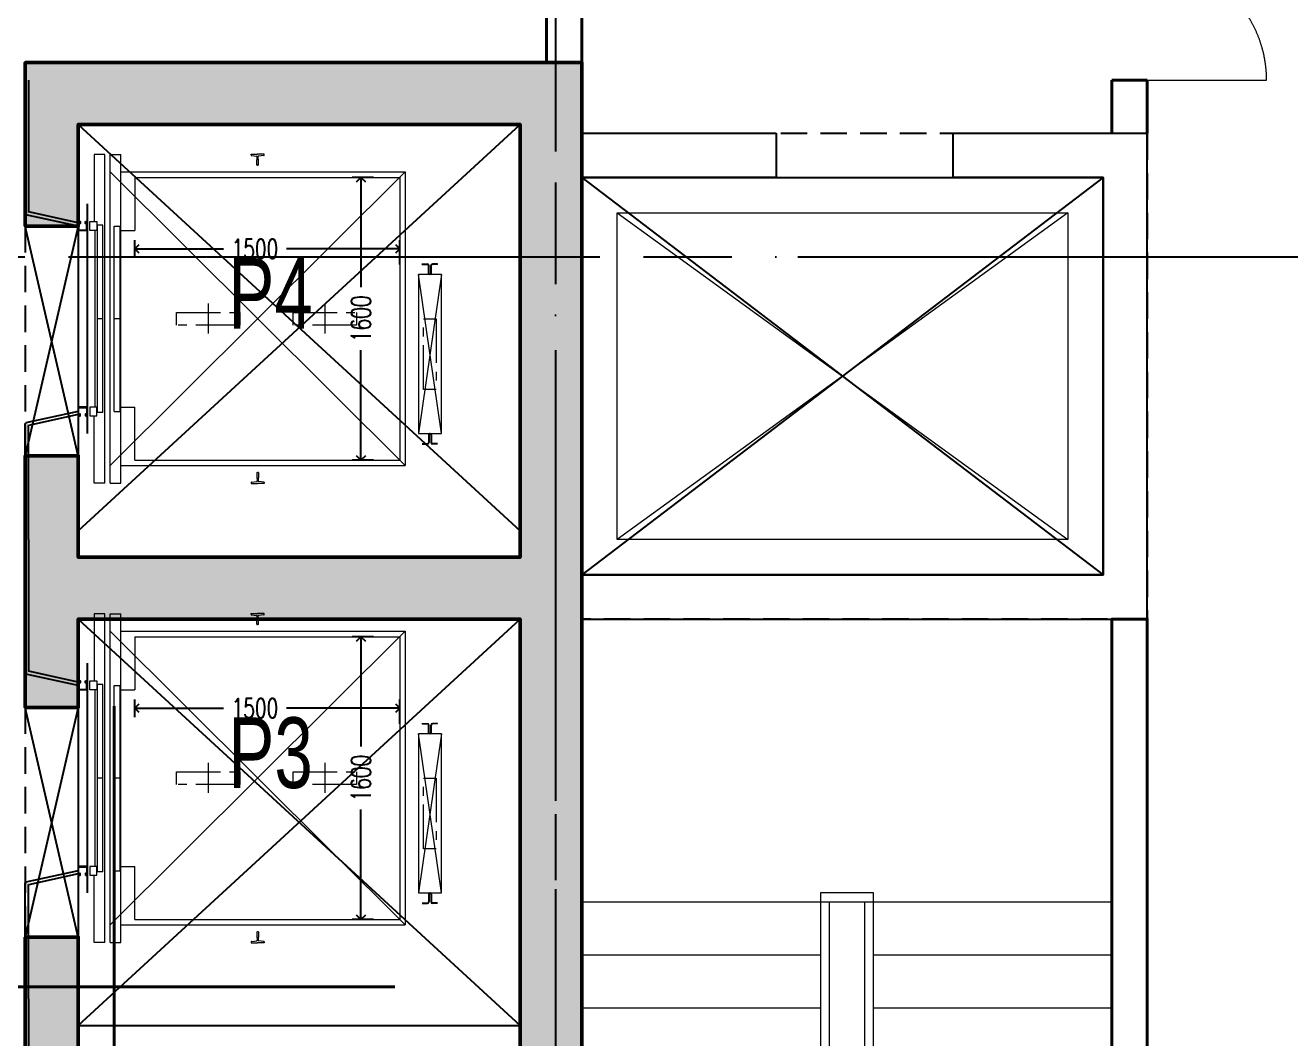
# Model space of a CAD drawing. Header units: millimetres. Extents: x -1534340 to 1713810, y -1348191 to 1114081.
# Drawn here: x 1302238 to 1309399, y -320251 to -314515 of the extents above; entities that cross this region are included whole.
import ezdxf

# ---------------------------------------------------------------- set-up
doc = ezdxf.new("R2010")
doc.units = ezdxf.units.MM
doc.header["$LTSCALE"] = 100
doc.header["$PDMODE"] = 32
doc.header["$PDSIZE"] = 2.5
for name, pattern in [('CENTER2', [1.125, 0.75, -0.125, 0.125, -0.125]), ('DASHED', [4.5, 3, -1.5]), ('DASHED2', [0.375, 0.25, -0.125]), ('xref.asix of  podium$0$xref.asix of  podium$0$DASHDOT', [1, 0.5, -0.25, 0, -0.25]), ('xref.asix of  podium$0$xref.asix of  podium$0$Xref_ST_MBDV Cot vach 30.7.2022$0$CENTERX2', [4, 2.5, -0.5, 0.5, -0.5]), ('xref.asix of  podium$0$xref.asix of  podium$0$Xref_ST_MBDV Cot vach 30.7.2022$0$HIDDEN', [0.375, 0.25, -0.125]), ('xref.asix of  podium$0$xref.asix of  podium$0$Xref_ST_MBDV Cot vach 30.7.2022$0$PHANTOMX2', [5, 2.5, -0.5, 0.5, -0.5, 0.5, -0.5]), ('Xref_ST_MBDV Cot vach 30.7.2022$0$CENTERX2', [4, 2.5, -0.5, 0.5, -0.5]), ('Xref_ST_MBDV Cot vach 30.7.2022$0$HIDDEN', [0.375, 0.25, -0.125]), ('Xref_ST_MBDV Cot vach 30.7.2022$0$PHANTOMX2', [5, 2.5, -0.5, 0.5, -0.5, 0.5, -0.5])]:
    doc.linetypes.add(name, pattern=pattern)
for name, color, linetype, lineweight in [('0-Hatch', 250, 'Continuous', 40), ('D-building block', 8, 'Continuous', 13), ('KT-Net cat', 1, 'Continuous', 40), ('KT-Net thay', 7, 'Continuous', 15), ('ST_MBDV Cot vach 220805$0$Xref_ST_MBDV Cot vach 30.7.2022$0$KT-Net cot vach', 6, 'Continuous', 50), ('xref.asix of  podium$0$xref.asix of  podium$0$ST_MBDV Cot vach 220805$0$Xref_ST_MBDV Cot vach 30.7.2022$0$KT-Net cot vach', 6, 'Continuous', 50), ('xref.asix of  podium$0$xref.asix of  podium$0$Xref_ST_MBDV Cot vach 30.7.2022$0$KT-Noi that', 36, 'Continuous', 9), ('Xref_ST_MBDV Cot vach 30.7.2022$0$KT-Noi that', 36, 'Continuous', 9)]:
    doc.layers.add(name, color=color, linetype=linetype, lineweight=lineweight)
for name, color, linetype in [('A-CORE-OTLN', 2, 'Continuous'), ('ccu11-Khuat', 9, 'DASHED'), ('ccu11-Thay', 7, 'Continuous'), ('ccu12-Manh', 8, 'Continuous'), ('ccu12-Truc', 13, 'CENTER2'), ('KC2-DIM', 251, 'Continuous'), ('KT-Hatch', 251, 'Continuous'), ('KT-Text', 7, 'Continuous'), ('xref.asix of  podium$0$xref.asix of  podium$0$KT-Hatch', 251, 'Continuous'), ('xref.asix of  podium$0$xref.asix of  podium$0$KT-Kich thuoc', 9, 'Continuous'), ('xref.asix of  podium$0$xref.asix of  podium$0$KT-Luoi truc South Tower', 8, 'xref.asix of  podium$0$xref.asix of  podium$0$DASHDOT'), ('xref.asix of  podium$0$xref.asix of  podium$0$KT-Thay', 7, 'Continuous'), ('xref.asix of  podium$0$xref.asix of  podium$0$Xref_ST_MBDV Cot vach 30.7.2022$0$KT-Dim', 8, 'Continuous'), ('xref.asix of  podium$0$xref.asix of  podium$0$Xref_ST_MBDV Cot vach 30.7.2022$0$KT-Net manh', 139, 'Continuous'), ('Xref_ST_MBDV Cot vach 30.7.2022$0$KT-Dim', 8, 'Continuous'), ('Xref_ST_MBDV Cot vach 30.7.2022$0$KT-Net manh', 139, 'Continuous')]:
    doc.layers.add(name, color=color, linetype=linetype)
doc.styles.add('xref.asix of  podium$0$xref.asix of  podium$0$Xref_ST_MBDV Cot vach 30.7.2022$0$DIM', font='vnsimli.shx', dxfattribs={"width": 0.7})
doc.styles.add('Xref_ST_MBDV Cot vach 30.7.2022$0$Arial', font='arial.ttf', dxfattribs={"width": 0.7})
doc.styles.add('Xref_ST_MBDV Cot vach 30.7.2022$0$DIM', font='vnsimli.shx', dxfattribs={"width": 0.7})
doc.dimstyles.new('xref.asix of  podium$0$xref.asix of  podium$0$Xref_ST_MBDV Cot vach 30.7.2022$0$CCU 1-100 A1', dxfattribs={"dimscale": 100, "dimtxt": 2.2, "dimasz": 1, "dimexe": 1, "dimexo": 0, "dimgap": 1, "dimtad": 1, "dimdec": 0, "dimdsep": 46, "dimtxsty": 'xref.asix of  podium$0$xref.asix of  podium$0$Xref_ST_MBDV Cot vach 30.7.2022$0$DIM', "dimblk1": 'xref.asix of  podium$0$xref.asix of  podium$0$Xref_ST_MBDV Cot vach 30.7.2022$0$_ARCHTICK', "dimblk2": 'xref.asix of  podium$0$xref.asix of  podium$0$Xref_ST_MBDV Cot vach 30.7.2022$0$_ARCHTICK', "dimsah": 1, "dimcen": 0, "dimdle": 1, "dimclrd": 256, "dimclre": 256, "dimclrt": 31, "dimadec": 0, "dimazin": 0, "dimtfac": 1, "dimtdec": 0, "dimtix": 1, "dimtmove": 2, "dimatfit": 3, "dimldrblk": 'xref.asix of  podium$0$xref.asix of  podium$0$Xref_ST_MBDV Cot vach 30.7.2022$0$_ARCHTICK', "dimfxl": 8, "dimtolj": 1, "dimarcsym": 0})
doc.dimstyles.new('Xref_ST_MBDV Cot vach 30.7.2022$0$CCU 1-100 A1', dxfattribs={"dimscale": 100, "dimtxt": 2.2, "dimasz": 1, "dimexe": 1, "dimexo": 0, "dimgap": 1, "dimtad": 1, "dimdec": 0, "dimdsep": 46, "dimtxsty": 'Xref_ST_MBDV Cot vach 30.7.2022$0$DIM', "dimblk1": 'Xref_ST_MBDV Cot vach 30.7.2022$0$_ARCHTICK', "dimblk2": 'Xref_ST_MBDV Cot vach 30.7.2022$0$_ARCHTICK', "dimsah": 1, "dimcen": 0, "dimdle": 1, "dimclrd": 256, "dimclre": 256, "dimclrt": 31, "dimadec": 0, "dimazin": 0, "dimtfac": 1, "dimtdec": 0, "dimtix": 1, "dimtmove": 2, "dimatfit": 3, "dimldrblk": 'Xref_ST_MBDV Cot vach 30.7.2022$0$_ARCHTICK', "dimfxl": 8, "dimtolj": 1, "dimarcsym": 0})

# ---------------------------------------------------------------- blocks, each defined once
blk = doc.blocks.new('MBKC-T1-PN')
at = {"layer": '0-Hatch', "ltscale": 2}
h = blk.add_hatch(dxfattribs=at)
h.set_pattern_fill('CROSS', color=256, scale=1000, angle=90, style=0)
h.set_pattern_definition([(90, (-894365, 300749.5), (-6350, 6350), [3175, -9525]), (180, (-892777, 302337), (-6350, -6350), [3175, -9525])])
h.paths.add_polyline_path([(44970.6, -15576.9), (64016.3, -9001.3), (65302.5, -12726.6), (73786.8, -12726.6), (73786.8, -25676.6), (62786.8, -25676.6), (62786.8, -28976.6), (49596.8, -28976.6)])
at = {"elevation": 0}
blk.add_lwpolyline([(72786.8, -14626.6), (75736.8, -14626.6), (75736.8, -16876.6), (72786.8, -16876.6)], close=True, dxfattribs=at)
at = {"layer": 'ccu11-Khuat', "ltscale": 0.5, "elevation": 0}
blk.add_lwpolyline([(72786.8, -14376.6), (75986.8, -14376.6), (75986.8, -17126.6), (72786.8, -17126.6)], dxfattribs=at)
at = {"layer": 'KC2-DIM', "ltscale": 0.5, "elevation": 0}
for points in [[(72786.8, -14626.6), (75736.8, -16876.6)], [(75736.8, -14626.6), (72786.8, -16876.6)]]:
    blk.add_lwpolyline(points, dxfattribs=at)
blk = doc.blocks.new('Grid-ST-flat-3')
at = {"layer": 'ccu12-Truc', "ltscale": 30}
for p, q in [((381599.4, -66474.8), (381599.4, -104409.6)), ((366096.2, -72696.3), (425824, -72696.3))]:
    blk.add_line(p, q, dxfattribs=at)
blk = doc.blocks.new('LOI-B2-T1-PN')
at = {"layer": 'KT-Hatch'}
h = blk.add_hatch(dxfattribs=at)
h.set_pattern_fill('BTCT', color=256, scale=30)
h.set_pattern_definition([(50, (106559.85, -42147.03), (215.17805, -18.82564), [22.5, -247.5]), (355, (106559.85, -42147.03), (-41.6254, 225.6576), [18, -198]), (100.4514, (106577.79, -42148.6), (173.5528, 206.8319), [19.1221, -210.3426]), (46.1842, (106559.85, -42087.03), (320.1723, -49.6557), [33.75, -371.25]), (96.6356, (106586.54, -42091.17), (280.3988, 292.2354), [28.683, -315.514]), (351.1842, (106559.85, -42087.03), (280.3986, 292.2356), [27, -297]), (21, (106589.85, -42102.03), (179.0721, -120.78567), [22.5, -247.5]), (326, (106589.85, -42102.03), (72.9946, 217.545), [18, -198]), (71.4514, (106604.78, -42112.1), (252.0668, 96.75915), [19.1221, -210.3426]), (37.5, (106559.854, -42147.03), (3.64796, 99.86816), [0, -195.6, 0, -201, 0, -198.75]), (7.5, (106559.85, -42147.03), (78.92086, 118.32351), [0, -114.6, 0, -191.1, 0, -75.75]), (327.5, (106492.954, -42147.03), (160.14673, -6.76646), [0, -75, 0, -234, 0, -310.5]), (317.5, (106462.95, -42147.03), (174.95585, 30.0315), [0, -97.5, 0, -155.4, 0, -220.5]), (45, (106559.85, -42147.03), (-79.54951, 79.54951), []), (45, (106612.89, -42147.03), (-79.54951, 79.54951), [])])
h.paths.add_polyline_path([(69636.8, -22526.6), (69936.8, -22526.6), (69936.8, -21376.6), (69636.8, -21376.6)], flags=17)
h.paths.add_polyline_path([(69936.8, -18926.6), (69636.8, -18926.6), (69636.8, -20076.6), (69936.8, -20076.6)], flags=17)
h.paths.add_polyline_path([(69636.8, -17626.6), (69936.8, -17626.6), (69936.8, -17126.6), (72436.8, -17126.6), (72436.8, -24326.6), (69936.8, -24326.6), (69936.8, -23826.6), (69636.8, -23826.6), (69636.8, -24676.6), (72786.8, -24676.6), (72786.8, -13976.6), (69636.8, -13976.6), (69636.8, -14901.6), (69936.8, -14901.6), (69936.8, -14326.6), (72436.8, -14326.6), (72436.8, -16776.6), (69936.8, -16776.6), (69936.8, -16201.6), (69636.8, -16201.6)])
h.paths.add_polyline_path([(66336.8, -24326.6), (63836.8, -24326.6), (63836.8, -17126.6), (66336.8, -17126.6), (66336.8, -17626.6), (66636.8, -17626.6), (66636.8, -16776.6), (63486.8, -16776.6), (63486.8, -24676.6), (66636.8, -24676.6), (66636.8, -23826.6), (66336.8, -23826.6)])
h.paths.add_polyline_path([(66336.8, -22526.6), (66636.8, -22526.6), (66636.8, -21376.6), (66336.8, -21376.6)], flags=17)
h.paths.add_polyline_path([(66336.8, -20076.6), (66636.8, -20076.6), (66636.8, -18926.6), (66336.8, -18926.6)], flags=17)
at = {"ltscale": 0.5}
blk.add_lwpolyline([(69936.8, -19426.6), (72436.8, -19426.6)], dxfattribs=at)
at = {"layer": 'ccu11-Khuat', "color": 6, "ltscale": 0.5}
for points in [[(69636.8, -14901.6), (69636.8, -16201.6)], [(69636.8, -17626.6), (69636.8, -18926.6)]]:
    blk.add_lwpolyline(points, dxfattribs=at)
at = {"layer": 'ccu11-Thay', "color": 6, "ltscale": 0.5}
for points in [[(69936.8, -14901.6), (69936.8, -16201.6)], [(69936.8, -17626.6), (69936.8, -18926.6)]]:
    blk.add_lwpolyline(points, dxfattribs=at)
at = {"layer": 'ccu12-Manh', "ltscale": 0.5}
for points in [[(69936.8, -14326.6), (72436.8, -16626.6)], [(69936.8, -16626.6), (72436.8, -14326.6)], [(69936.8, -17126.6), (72436.8, -19426.6)], [(69936.8, -19426.6), (72436.8, -17126.6)]]:
    blk.add_lwpolyline(points, dxfattribs=at)
at = {"layer": 'KC2-DIM', "ltscale": 0.5}
for points in [[(69936.8, -14901.6), (69636.8, -16201.6)], [(69936.8, -16201.6), (69636.8, -14901.6)], [(69936.8, -17626.6), (69636.8, -18926.6)], [(69936.8, -18926.6), (69636.8, -17626.6)]]:
    blk.add_lwpolyline(points, dxfattribs=at)
at = {"layer": 'ST_MBDV Cot vach 220805$0$Xref_ST_MBDV Cot vach 30.7.2022$0$KT-Net cot vach'}
for points in [[(69636.8, -14901.6), (69636.8, -13976.6), (72786.8, -13976.6), (72786.8, -24676.6), (69636.8, -24676.6), (69636.8, -23826.6), (69936.8, -23826.6), (69936.8, -24326.6), (72436.8, -24326.6), (72436.8, -17126.6), (69936.8, -17126.6), (69936.8, -17626.6), (69636.8, -17626.6), (69636.8, -16201.6), (69936.8, -16201.6), (69936.8, -16776.6), (72436.8, -16776.6), (72436.8, -14326.6), (69936.8, -14326.6), (69936.8, -14901.6)], [(69636.8, -18926.6), (69936.8, -18926.6), (69936.8, -20076.6), (69636.8, -20076.6)]]:
    blk.add_lwpolyline(points, close=True, dxfattribs=at)
blk = doc.blocks.new('xref.asix of  podium$0$xref.asix of  podium$0$Asix South Tower')
at = {"layer": 'xref.asix of  podium$0$xref.asix of  podium$0$KT-Luoi truc South Tower', "ltscale": 10}
for p, q in [((-33923, 33491.9), (-33923, -4459.1)), ((-49426.2, 27070.4), (10118.8, 27070.4))]:
    blk.add_line(p, q, dxfattribs=at)
blk = doc.blocks.new('xref.asix of  podium$0$xref.asix of  podium$0$Xref_ST_MBDV Cot vach 30.7.2022$0$_Open90')
at = {"color": 0, "linetype": 'ByBlock', "lineweight": -2}
for p, q in [((0, 0), (-1, 0)), ((-0.5, 0.5), (0, 0)), ((0, 0), (-0.5, -0.5))]:
    blk.add_line(p, q, dxfattribs=at)
blk = doc.blocks.new('*D2766')
at = {"layer": 'Defpoints', "color": 5, "transparency": 16777216}
for p, q in [((-2230, 1494.3), (-2230, 1595.8)), ((-730, 1457.2), (-730, 1595.8)), ((-2180, 1545.8), (-1728.4, 1545.8)), ((-780, 1545.8), (-1371.8, 1545.8))]:
    blk.add_line(p, q, dxfattribs=at)
at = {"layer": 'Defpoints', "color": 0, "transparency": 16777216}
for p in [(-2230, 1545.8), (-2230, 1494.3, 0), (-730, 1457.2, 0)]:
    blk.add_point(p, dxfattribs=at)
at = {"layer": 'Defpoints', "color": 5, "transparency": 16777216, "xscale": 50, "yscale": 50, "zscale": 50, "rotation": 180}
blk.add_blockref('xref.asix of  podium$0$xref.asix of  podium$0$Xref_ST_MBDV Cot vach 30.7.2022$0$_Open90', (-2230, 1545.8), dxfattribs=at)
at = {"layer": 'Defpoints', "color": 5, "transparency": 16777216, "xscale": 50, "yscale": 50, "zscale": 50}
blk.add_blockref('xref.asix of  podium$0$xref.asix of  podium$0$Xref_ST_MBDV Cot vach 30.7.2022$0$_Open90', (-730, 1545.8), dxfattribs=at)
at = {"layer": 'Defpoints', "color": 5, "transparency": 16777216, "insert": (-1550.1, 1545.8), "char_height": 110, "attachment_point": 5, "style": 'xref.asix of  podium$0$xref.asix of  podium$0$Xref_ST_MBDV Cot vach 30.7.2022$0$DIM'}
blk.add_mtext('\\A1;1500', dxfattribs=at)
blk = doc.blocks.new('xref.asix of  podium$0$xref.asix of  podium$0$Xref_ST_MBDV Cot vach 30.7.2022$0$_ARCHTICK')
at = {"color": 0, "linetype": 'ByBlock', "const_width": 0.15}
blk.add_lwpolyline([(-0.5, -0.5), (0.5, 0.5)], dxfattribs=at)
blk = doc.blocks.new('*D2767')
at = {"layer": 'Defpoints', "color": 5, "transparency": 16777216}
for p, q in [((-879.1, 1950), (-1000.2, 1950)), ((-950.2, 1900), (-950.2, 1328.3)), ((-950.2, 400), (-950.2, 971.7)), ((-879.1, 350), (-1000.2, 350))]:
    blk.add_line(p, q, dxfattribs=at)
at = {"layer": 'Defpoints', "color": 0, "transparency": 16777216}
for p in [(-879.1, 1950, 0), (-950.2, 350), (-879.1, 350, 0)]:
    blk.add_point(p, dxfattribs=at)
at = {"layer": 'Defpoints', "color": 5, "transparency": 16777216, "xscale": 50, "yscale": 50, "zscale": 50}
for p, rotation in [((-950.2, 1950), 90), ((-950.2, 350), 270)]:
    blk.add_blockref('xref.asix of  podium$0$xref.asix of  podium$0$Xref_ST_MBDV Cot vach 30.7.2022$0$_Open90', p, dxfattribs=dict(at, rotation=rotation))
at = {"layer": 'Defpoints', "color": 5, "transparency": 16777216, "insert": (-950.2, 1150), "char_height": 110, "attachment_point": 5, "rotation": 90, "style": 'xref.asix of  podium$0$xref.asix of  podium$0$Xref_ST_MBDV Cot vach 30.7.2022$0$DIM'}
blk.add_mtext('\\A1;1600', dxfattribs=at)
blk = doc.blocks.new('Xref_ST_MBDV Cot vach 30.7.2022$0$_Open90')
at = {"color": 0, "linetype": 'ByBlock', "lineweight": -2}
for p, q in [((0, 0), (-1, 0)), ((-0.5, 0.5), (0, 0)), ((0, 0), (-0.5, -0.5))]:
    blk.add_line(p, q, dxfattribs=at)
blk = doc.blocks.new('*D185')
at = {"layer": 'Defpoints', "color": 5, "transparency": 16777216}
for p, q in [((-2230, 1494.3), (-2230, 1595.8)), ((-730, 1457.2), (-730, 1595.8)), ((-2180, 1545.8), (-1728.4, 1545.8)), ((-780, 1545.8), (-1371.8, 1545.8))]:
    blk.add_line(p, q, dxfattribs=at)
at = {"layer": 'Defpoints', "color": 0, "transparency": 16777216}
for p in [(-2230, 1545.8), (-2230, 1494.3), (-730, 1457.2)]:
    blk.add_point(p, dxfattribs=at)
at = {"layer": 'Defpoints', "color": 5, "transparency": 16777216, "xscale": 50, "yscale": 50, "zscale": 50, "rotation": 180}
blk.add_blockref('Xref_ST_MBDV Cot vach 30.7.2022$0$_Open90', (-2230, 1545.8), dxfattribs=at)
at = {"layer": 'Defpoints', "color": 5, "transparency": 16777216, "xscale": 50, "yscale": 50, "zscale": 50}
blk.add_blockref('Xref_ST_MBDV Cot vach 30.7.2022$0$_Open90', (-730, 1545.8), dxfattribs=at)
at = {"layer": 'Defpoints', "color": 5, "transparency": 16777216, "insert": (-1550.1, 1545.8), "char_height": 110, "attachment_point": 5, "style": 'Xref_ST_MBDV Cot vach 30.7.2022$0$DIM'}
blk.add_mtext('\\A1;1500', dxfattribs=at)
blk = doc.blocks.new('Xref_ST_MBDV Cot vach 30.7.2022$0$_ARCHTICK')
at = {"color": 0, "linetype": 'ByBlock', "const_width": 0.15}
blk.add_lwpolyline([(-0.5, -0.5), (0.5, 0.5)], dxfattribs=at)
blk = doc.blocks.new('*D186')
at = {"layer": 'Defpoints', "color": 5, "transparency": 16777216}
for p, q in [((-879.1, 1950), (-1000.2, 1950)), ((-950.2, 1900), (-950.2, 1328.3)), ((-950.2, 400), (-950.2, 971.7)), ((-879.1, 350), (-1000.2, 350))]:
    blk.add_line(p, q, dxfattribs=at)
at = {"layer": 'Defpoints', "color": 0, "transparency": 16777216}
for p in [(-879.1, 1950), (-950.2, 350), (-879.1, 350)]:
    blk.add_point(p, dxfattribs=at)
at = {"layer": 'Defpoints', "color": 5, "transparency": 16777216, "xscale": 50, "yscale": 50, "zscale": 50}
for p, rotation in [((-950.2, 1950), 90), ((-950.2, 350), 270)]:
    blk.add_blockref('Xref_ST_MBDV Cot vach 30.7.2022$0$_Open90', p, dxfattribs=dict(at, rotation=rotation))
at = {"layer": 'Defpoints', "color": 5, "transparency": 16777216, "insert": (-950.2, 1150), "char_height": 110, "attachment_point": 5, "rotation": 90, "style": 'Xref_ST_MBDV Cot vach 30.7.2022$0$DIM'}
blk.add_mtext('\\A1;1600', dxfattribs=at)
blk = doc.blocks.new('NHÀ TRE T1')
at = {"layer": 'A-CORE-OTLN'}
for p, q in [((0, 10300), (1100, 10300)), ((1100, 10300), (1100, 10050)), ((2100, 10300), (3200, 10300)), ((2100, 10300), (2100, 10050))]:
    blk.add_line(p, q, dxfattribs=at)
for points in [[(0, 7550), (3200, 7550), (3200, 10300)], [(0, 7800), (2950, 7800), (2950, 10050), (2100, 10050)], [(1100, 10050), (0, 10050)]]:
    blk.add_lwpolyline(points, dxfattribs=at)
at = {"layer": 'D-building block', "linetype": 'DASHED2', "ltscale": 1000}
for p, q in [((2750, 9850), (200, 8000)), ((200, 9850), (2750, 8000))]:
    blk.add_line(p, q, dxfattribs=at)
blk.add_lwpolyline([(3200, 10600), (3875, 10600)], dxfattribs=at)
blk.add_lwpolyline([(200, 9850), (2750, 9850), (2750, 8000), (200, 8000)], close=True, dxfattribs=at)
blk.add_arc((3200, 10600), 675, 0, 90, dxfattribs=at)
at = {"layer": 'KT-Net cat'}
for p, q in [((-200, 10700), (-200, 12400)), ((0, 10700), (0, 12400)), ((3000, 10300), (3000, 10600)), ((3000, 10600), (3200, 10600)), ((3200, 10300), (3200, 10600))]:
    blk.add_line(p, q, dxfattribs=at)
blk.add_lwpolyline([(3000, 1875), (3000, 7550), (3200, 7550), (3200, 1875)], dxfattribs=at)
at = {"layer": 'KT-Net thay'}
for points in [[(0, 5950), (3000, 5950)], [(1400, 5950), (1400, 2350)], [(1600, 5950), (1600, 2350)], [(0, 5650), (1350, 5650)], [(1650, 5650), (3000, 5650)], [(0, 5350), (1350, 5350)], [(1650, 5350), (3000, 5350)]]:
    blk.add_lwpolyline(points, dxfattribs=at)
blk.add_lwpolyline([(1650, 2300), (1650, 6000), (1350, 6000), (1350, 2300)], close=True, dxfattribs=at)
blk = doc.blocks.new('xref.asix of  podium$0$xref.asix of  podium$0$Xref_ST_MBDV Cot vach 30.7.2022$0$TM 1000kg')
at = {"layer": 'xref.asix of  podium$0$xref.asix of  podium$0$Xref_ST_MBDV Cot vach 30.7.2022$0$KT-Net manh'}
for p, q in [((-2850, 2500), (-2850, 1742.2)), ((-2832, 2500), (-2832, 1754.4)), ((-2500, 1800), (-2500, 500)), ((-2850, 1742.2), (-2847, 1742.2)), ((-2847, 1742.2), (-2847, 1739.2)), ((-2550, 1674.2), (-2847, 1739.2)), ((-2550, 1692.7), (-2832, 1754.4)), ((-2550, 625.8), (-2847, 560.8)), ((-2550, 607.3), (-2832, 545.6)), ((-2850, 557.8), (-2847, 557.8)), ((-2850, -100), (-2850, 557.8)), ((-2847, 557.8), (-2847, 560.8)), ((-2832, -100), (-2832, 545.6))]:
    blk.add_line(p, q, dxfattribs=at)
at = {"layer": 'xref.asix of  podium$0$xref.asix of  podium$0$Xref_ST_MBDV Cot vach 30.7.2022$0$KT-Net manh', "const_width": 2}
for points in [[(-2847, 1742.2), (-2832, 1754.4)], [(-2847, 557.8), (-2832, 545.6)]]:
    blk.add_lwpolyline(points, dxfattribs=at)
at = {"layer": 'xref.asix of  podium$0$xref.asix of  podium$0$Xref_ST_MBDV Cot vach 30.7.2022$0$KT-Net manh', "ltscale": 2}
for points in [[(-2510, 1700), (-2500, 1700), (-2500, 1650), (-2550, 1650), (-2550, 1700), (-2540, 1700), (-2540, 1690), (-2541.6, 1690), (-2541.6, 1698.4), (-2548.4, 1698.4), (-2548.4, 1651.6), (-2501.6, 1651.6), (-2501.6, 1698.4), (-2508.4, 1698.4), (-2508.4, 1690), (-2510, 1690)], [(-2510, 600), (-2500, 600), (-2500, 650), (-2550, 650), (-2550, 600), (-2540, 600), (-2540, 610), (-2541.6, 610), (-2541.6, 601.6), (-2548.4, 601.6), (-2548.4, 648.4), (-2501.6, 648.4), (-2501.6, 601.6), (-2508.4, 601.6), (-2508.4, 610), (-2510, 610)]]:
    blk.add_lwpolyline(points, close=True, dxfattribs=at)
at = {"layer": 'xref.asix of  podium$0$xref.asix of  podium$0$Xref_ST_MBDV Cot vach 30.7.2022$0$KT-Noi that', "linetype": 'Continuous', "ltscale": 2}
for p, q in [((-2460, 2080, 0), (-2460, 1700, 0)), ((-2400, 2080, 0), (-2460, 2080, 0)), ((-2400, 220, 0), (-2400, 2080, 0)), ((-2370, 220, 0), (-2370, 2080, 0)), ((-2370, 2080, 0), (-2310, 2080, 0)), ((-2310, 220, 0), (-2310, 2080, 0)), ((-2310, 1981, 0), (-700, 1981, 0)), ((-2230, 1950, 0), (-730, 1950, 0)), ((-2230, 1950, 0), (-2230, 1650, 0)), ((-730, 1950, 0), (-730, 350, 0)), ((-700, 1981, 0), (-700, 319, 0)), ((-2455, 650, 0), (-2455, 1650, 0)), ((-2441.3, 620, 0), (-2441.3, 1680, 0)), ((-2411, 1680, 0), (-2441.3, 1680, 0)), ((-2411, 620, 0), (-2411, 1680, 0)), ((-2348, 625, 0), (-2348, 1675, 0)), ((-2348, 1675, 0), (-2314, 1675, 0)), ((-2314, 625, 0), (-2314, 1675, 0)), ((-2310, 1650, 0), (-2230, 1650, 0)), ((-2411, 1150, 0), (-2441.3, 1150, 0)), ((-2314, 1150, 0), (-2348, 1150, 0)), ((-2310, 650, 0), (-2230, 650, 0)), ((-2230, 350, 0), (-2230, 650, 0)), ((-2460, 220, 0), (-2460, 600, 0)), ((-2411, 620, 0), (-2441.3, 620, 0)), ((-2348, 625, 0), (-2314, 625, 0)), ((-2310, 319, 0), (-700, 319, 0)), ((-2230, 350, 0), (-730, 350, 0)), ((-2400, 220, 0), (-2460, 220, 0)), ((-2370, 220, 0), (-2310, 220, 0))]:
    blk.add_line(p, q, dxfattribs=at)
at = {"layer": 'xref.asix of  podium$0$xref.asix of  podium$0$Xref_ST_MBDV Cot vach 30.7.2022$0$KT-Noi that', "linetype": 'Continuous'}
for p, q in [((-1572.5, 2077, 0), (-1572.5, 2082, 0)), ((-1572.5, 2082, 0), (-1535, 2082, 0)), ((-1497.5, 2082, 0), (-1535, 2082, 0)), ((-1497.5, 2077, 0), (-1497.5, 2082, 0)), ((-1569.5, 2074, 0), (-1540.1, 2070.9, 0)), ((-1540, 2021, 0), (-1540, 2050, 0)), ((-1539, 2020, 0), (-1535, 2020, 0)), ((-1537.1, 2054.1, 0), (-1537.1, 2067.9, 0)), ((-1531, 2020, 0), (-1535, 2020, 0)), ((-1532.9, 2054.1, 0), (-1532.9, 2067.9, 0)), ((-1530, 2021, 0), (-1530, 2050, 0)), ((-1500.5, 2074, 0), (-1529.9, 2070.9, 0)), ((-603.5, 1460, 0), (-574.4, 1460, 0)), ((-603.5, 1456.8, 0), (-603.5, 1460, 0)), ((-603.5, 1456.8, 0), (-574.4, 1456.8, 0)), ((-568.2, 1406.2, 0), (-568.2, 1450.6, 0)), ((-565, 1406.2, 0), (-565, 1450.6, 0)), ((-555, 1406.2, 0), (-555, 1450.6, 0)), ((-551.8, 1406.2, 0), (-551.8, 1450.6, 0)), ((-516.5, 1460, 0), (-545.6, 1460, 0)), ((-516.5, 1456.8, 0), (-545.6, 1456.8, 0)), ((-516.5, 1456.8, 0), (-516.5, 1460, 0)), ((-558, 1403.2, 0), (-562, 1403.2, 0)), ((-558, 1400, 0), (-562, 1400, 0)), ((-603.5, 443.2, 0), (-574.4, 443.2, 0)), ((-603.5, 440, 0), (-574.4, 440, 0)), ((-568.2, 493.8, 0), (-568.2, 449.4, 0)), ((-565, 493.8, 0), (-565, 449.4, 0)), ((-558, 500, 0), (-562, 500, 0)), ((-558, 496.8, 0), (-562, 496.8, 0)), ((-555, 493.8, 0), (-555, 449.4, 0)), ((-551.8, 493.8, 0), (-551.8, 449.4, 0)), ((-516.5, 443.2, 0), (-545.6, 443.2, 0)), ((-516.5, 440, 0), (-545.6, 440, 0)), ((-1572.5, 223, 0), (-1572.5, 218, 0)), ((-1572.5, 218, 0), (-1535, 218, 0)), ((-1569.5, 226, 0), (-1540.1, 229.1, 0)), ((-1540, 279, 0), (-1540, 250, 0)), ((-1539, 280, 0), (-1535, 280, 0)), ((-1537.1, 245.9, 0), (-1537.1, 232.1, 0)), ((-1531, 280, 0), (-1535, 280, 0)), ((-1497.5, 218, 0), (-1535, 218, 0)), ((-1532.9, 245.9, 0), (-1532.9, 232.1, 0)), ((-1530, 279, 0), (-1530, 250, 0)), ((-1500.5, 226, 0), (-1529.9, 229.1, 0)), ((-1497.5, 223, 0), (-1497.5, 218, 0))]:
    blk.add_line(p, q, dxfattribs=at)
at = {"layer": 'xref.asix of  podium$0$xref.asix of  podium$0$Xref_ST_MBDV Cot vach 30.7.2022$0$KT-Noi that', "linetype": 'xref.asix of  podium$0$xref.asix of  podium$0$Xref_ST_MBDV Cot vach 30.7.2022$0$HIDDEN', "ltscale": 500}
for p, q in [((-2370, 1981, 0), (-700, 319, 0)), ((-2370, 319, 0), (-700, 1981, 0)), ((-495, 1400, 0), (-625, 500, 0)), ((-495, 500, 0), (-625, 1400, 0))]:
    blk.add_line(p, q, dxfattribs=at)
at = {"layer": 'xref.asix of  podium$0$xref.asix of  podium$0$Xref_ST_MBDV Cot vach 30.7.2022$0$KT-Noi that', "linetype": 'xref.asix of  podium$0$xref.asix of  podium$0$Xref_ST_MBDV Cot vach 30.7.2022$0$CENTERX2'}
for p, q in [((-1815, 1236, 0), (-1815, 1066.7, 0)), ((-1155, 1236, 0), (-1155, 1066.7, 0))]:
    blk.add_line(p, q, dxfattribs=at)
at = {"layer": 'xref.asix of  podium$0$xref.asix of  podium$0$Xref_ST_MBDV Cot vach 30.7.2022$0$KT-Noi that', "linetype": 'Continuous', "ltscale": 2, "elevation": 0}
for points in [[(-2485, 1700), (-2445, 1700), (-2445, 1650), (-2485, 1650)], [(-495, 1400), (-625, 1400), (-625, 500), (-495, 500)], [(-2485, 600), (-2445, 600), (-2445, 650), (-2485, 650)]]:
    blk.add_lwpolyline(points, close=True, dxfattribs=at)
at = {"layer": 'xref.asix of  podium$0$xref.asix of  podium$0$Xref_ST_MBDV Cot vach 30.7.2022$0$KT-Noi that', "linetype": 'xref.asix of  podium$0$xref.asix of  podium$0$Xref_ST_MBDV Cot vach 30.7.2022$0$PHANTOMX2', "elevation": 0}
for points in [[(-1635, 1186), (-1635, 1114), (-1995, 1114), (-1995, 1186)], [(-975, 1186), (-975, 1114), (-1335, 1114), (-1335, 1186)], [(-524, 1150), (-524, 750), (-596, 750), (-596, 1150)]]:
    blk.add_lwpolyline(points, close=True, dxfattribs=at)
at = {"layer": 'xref.asix of  podium$0$xref.asix of  podium$0$Xref_ST_MBDV Cot vach 30.7.2022$0$KT-Noi that', "linetype": 'Continuous'}
for centre, radius, start, end in [((-1569.5, 2077, 0), 3, 180, 270), ((-1500.5, 2077, 0), 3, 270, 0), ((-1540.1, 2067.9, 0), 3, 0, 90), ((-1542.3, 2054.7, 0), 5.25, 295.66972, 353.31728), ((-1539, 2021, 0), 1, 180, 270), ((-1529.9, 2067.9, 0), 3, 90, 180), ((-1527.7, 2054.7, 0), 5.25, 186.68272, 244.33028), ((-1531, 2021, 0), 1, 270, 0), ((-574.4, 1450.6, 0), 9.4, 0, 90), ((-574.4, 1450.6, 0), 6.2, 0, 90), ((-545.6, 1450.6, 0), 9.4, 90, 180), ((-545.6, 1450.6, 0), 6.2, 90, 180), ((-562, 1406.2, 0), 6.2, 180, 270), ((-562, 1406.2, 0), 3, 180, 270), ((-558, 1406.2, 0), 3, 270, 0), ((-558, 1406.2, 0), 6.2, 270, 0), ((-574.4, 449.4, 0), 6.2, 270, 0), ((-574.4, 449.4, 0), 9.4, 270, 0), ((-562, 493.8, 0), 6.2, 90, 180), ((-562, 493.8, 0), 3, 90, 180), ((-558, 493.8, 0), 6.2, 0, 90), ((-558, 493.8, 0), 3, 0, 90), ((-545.6, 449.4, 0), 9.4, 180, 270), ((-545.6, 449.4, 0), 6.2, 180, 270), ((-1569.5, 223, 0), 3, 90, 180), ((-1540.1, 232.1, 0), 3, 270, 0), ((-1539, 279, 0), 1, 90, 180), ((-1542.3, 245.3, 0), 5.25, 6.68272, 64.33028), ((-1527.7, 245.3, 0), 5.25, 115.66972, 173.31728), ((-1529.9, 232.1, 0), 3, 180, 270), ((-1531, 279, 0), 1, 0, 90), ((-1500.5, 223, 0), 3, 0, 90)]:
    blk.add_arc(centre, radius, start, end, dxfattribs=at)
at = {"layer": 'Defpoints', "color": 5}
for base, p1, p2, angle, picture, middle in [((-950.2, 350), (-879.1, 1950, 0), (-879.1, 350, 0), 90, '*D2767', (-950.2, 1150)), ((-2230, 1545.8), (-730, 1457.2, 0), (-2230, 1494.3, 0), 180, '*D2766', (-1550.1, 1545.8))]:
    dim = blk.add_linear_dim(base=base, p1=p1, p2=p2, angle=angle, dimstyle='xref.asix of  podium$0$xref.asix of  podium$0$Xref_ST_MBDV Cot vach 30.7.2022$0$CCU 1-100 A1', override={"dimscale": 50, "dimblk1": 'xref.asix of  podium$0$xref.asix of  podium$0$Xref_ST_MBDV Cot vach 30.7.2022$0$_Open90', "dimblk2": 'xref.asix of  podium$0$xref.asix of  podium$0$Xref_ST_MBDV Cot vach 30.7.2022$0$_Open90', "dimclrd": 5, "dimclre": 5, "dimclrt": 5, "dimlwd": 65535, "dimlwe": 65535}, dxfattribs=at)
    dim.commit()
    dim.dimension.update_dxf_attribs({"geometry": picture, "text_midpoint": middle, "dimtype": 128})
blk = doc.blocks.new('Xref_ST_MBDV Cot vach 30.7.2022$0$TM 1000kg')
at = {"layer": 'Xref_ST_MBDV Cot vach 30.7.2022$0$KT-Net manh'}
for p, q in [((-2850, 2500), (-2850, 1742.2)), ((-2832, 2500), (-2832, 1754.4)), ((-2500, 1800), (-2500, 500)), ((-2850, 1742.2), (-2847, 1742.2)), ((-2847, 1742.2), (-2847, 1739.2)), ((-2550, 1674.2), (-2847, 1739.2)), ((-2550, 1692.7), (-2832, 1754.4)), ((-2550, 625.8), (-2847, 560.8)), ((-2550, 607.3), (-2832, 545.6)), ((-2850, 557.8), (-2847, 557.8)), ((-2850, -100), (-2850, 557.8)), ((-2847, 557.8), (-2847, 560.8)), ((-2832, -100), (-2832, 545.6))]:
    blk.add_line(p, q, dxfattribs=at)
at = {"layer": 'Xref_ST_MBDV Cot vach 30.7.2022$0$KT-Net manh', "const_width": 2}
for points in [[(-2847, 1742.2), (-2832, 1754.4)], [(-2847, 557.8), (-2832, 545.6)]]:
    blk.add_lwpolyline(points, dxfattribs=at)
at = {"layer": 'Xref_ST_MBDV Cot vach 30.7.2022$0$KT-Net manh', "ltscale": 2}
for points in [[(-2510, 1700), (-2500, 1700), (-2500, 1650), (-2550, 1650), (-2550, 1700), (-2540, 1700), (-2540, 1690), (-2541.6, 1690), (-2541.6, 1698.4), (-2548.4, 1698.4), (-2548.4, 1651.6), (-2501.6, 1651.6), (-2501.6, 1698.4), (-2508.4, 1698.4), (-2508.4, 1690), (-2510, 1690)], [(-2510, 600), (-2500, 600), (-2500, 650), (-2550, 650), (-2550, 600), (-2540, 600), (-2540, 610), (-2541.6, 610), (-2541.6, 601.6), (-2548.4, 601.6), (-2548.4, 648.4), (-2501.6, 648.4), (-2501.6, 601.6), (-2508.4, 601.6), (-2508.4, 610), (-2510, 610)]]:
    blk.add_lwpolyline(points, close=True, dxfattribs=at)
at = {"layer": 'Xref_ST_MBDV Cot vach 30.7.2022$0$KT-Noi that', "linetype": 'Continuous', "ltscale": 2}
for p, q in [((-2460, 2080), (-2460, 1700)), ((-2400, 2080), (-2460, 2080)), ((-2400, 220), (-2400, 2080)), ((-2370, 220), (-2370, 2080)), ((-2370, 2080), (-2310, 2080)), ((-2310, 220), (-2310, 2080)), ((-2310, 1981), (-700, 1981)), ((-2230, 1950), (-730, 1950)), ((-2230, 1950), (-2230, 1650)), ((-730, 1950), (-730, 350)), ((-700, 1981), (-700, 319)), ((-2455, 650), (-2455, 1650)), ((-2441.3, 620), (-2441.3, 1680)), ((-2411, 1680), (-2441.3, 1680)), ((-2411, 620), (-2411, 1680)), ((-2348, 625), (-2348, 1675)), ((-2348, 1675), (-2314, 1675)), ((-2314, 625), (-2314, 1675)), ((-2310, 1650), (-2230, 1650)), ((-2411, 1150), (-2441.3, 1150)), ((-2314, 1150), (-2348, 1150)), ((-2310, 650), (-2230, 650)), ((-2230, 350), (-2230, 650)), ((-2460, 220), (-2460, 600)), ((-2411, 620), (-2441.3, 620)), ((-2348, 625), (-2314, 625)), ((-2310, 319), (-700, 319)), ((-2230, 350), (-730, 350)), ((-2400, 220), (-2460, 220)), ((-2370, 220), (-2310, 220))]:
    blk.add_line(p, q, dxfattribs=at)
at = {"layer": 'Xref_ST_MBDV Cot vach 30.7.2022$0$KT-Noi that', "linetype": 'Continuous'}
for p, q in [((-1572.5, 2077), (-1572.5, 2082)), ((-1572.5, 2082), (-1535, 2082)), ((-1497.5, 2082), (-1535, 2082)), ((-1497.5, 2077), (-1497.5, 2082)), ((-1569.5, 2074), (-1540.1, 2070.9)), ((-1540, 2021), (-1540, 2050)), ((-1539, 2020), (-1535, 2020)), ((-1537.1, 2054.1), (-1537.1, 2067.9)), ((-1531, 2020), (-1535, 2020)), ((-1532.9, 2054.1), (-1532.9, 2067.9)), ((-1530, 2021), (-1530, 2050)), ((-1500.5, 2074), (-1529.9, 2070.9)), ((-603.5, 1460), (-574.4, 1460)), ((-603.5, 1456.8), (-603.5, 1460)), ((-603.5, 1456.8), (-574.4, 1456.8)), ((-568.2, 1406.2), (-568.2, 1450.6)), ((-565, 1406.2), (-565, 1450.6)), ((-555, 1406.2), (-555, 1450.6)), ((-551.8, 1406.2), (-551.8, 1450.6)), ((-516.5, 1460), (-545.6, 1460)), ((-516.5, 1456.8), (-545.6, 1456.8)), ((-516.5, 1456.8), (-516.5, 1460)), ((-558, 1403.2), (-562, 1403.2)), ((-558, 1400), (-562, 1400)), ((-603.5, 443.2), (-574.4, 443.2)), ((-603.5, 440), (-574.4, 440)), ((-568.2, 493.8), (-568.2, 449.4)), ((-565, 493.8), (-565, 449.4)), ((-558, 500), (-562, 500)), ((-558, 496.8), (-562, 496.8)), ((-555, 493.8), (-555, 449.4)), ((-551.8, 493.8), (-551.8, 449.4)), ((-516.5, 443.2), (-545.6, 443.2)), ((-516.5, 440), (-545.6, 440)), ((-1572.5, 223), (-1572.5, 218)), ((-1572.5, 218), (-1535, 218)), ((-1569.5, 226), (-1540.1, 229.1)), ((-1540, 279), (-1540, 250)), ((-1539, 280), (-1535, 280)), ((-1537.1, 245.9), (-1537.1, 232.1)), ((-1531, 280), (-1535, 280)), ((-1497.5, 218), (-1535, 218)), ((-1532.9, 245.9), (-1532.9, 232.1)), ((-1530, 279), (-1530, 250)), ((-1500.5, 226), (-1529.9, 229.1)), ((-1497.5, 223), (-1497.5, 218))]:
    blk.add_line(p, q, dxfattribs=at)
at = {"layer": 'Xref_ST_MBDV Cot vach 30.7.2022$0$KT-Noi that', "linetype": 'Xref_ST_MBDV Cot vach 30.7.2022$0$HIDDEN', "ltscale": 500}
for p, q in [((-2370, 1981), (-700, 319)), ((-2370, 319), (-700, 1981)), ((-495, 1400), (-625, 500)), ((-495, 500), (-625, 1400))]:
    blk.add_line(p, q, dxfattribs=at)
at = {"layer": 'Xref_ST_MBDV Cot vach 30.7.2022$0$KT-Noi that', "linetype": 'Xref_ST_MBDV Cot vach 30.7.2022$0$CENTERX2'}
for p, q in [((-1815, 1236), (-1815, 1066.7)), ((-1155, 1236), (-1155, 1066.7))]:
    blk.add_line(p, q, dxfattribs=at)
at = {"layer": 'Xref_ST_MBDV Cot vach 30.7.2022$0$KT-Noi that', "linetype": 'Continuous', "ltscale": 2}
for points in [[(-2485, 1700), (-2445, 1700), (-2445, 1650), (-2485, 1650)], [(-495, 1400), (-625, 1400), (-625, 500), (-495, 500)], [(-2485, 600), (-2445, 600), (-2445, 650), (-2485, 650)]]:
    blk.add_lwpolyline(points, close=True, dxfattribs=at)
at = {"layer": 'Xref_ST_MBDV Cot vach 30.7.2022$0$KT-Noi that', "linetype": 'Xref_ST_MBDV Cot vach 30.7.2022$0$PHANTOMX2'}
for points in [[(-1635, 1186), (-1635, 1114), (-1995, 1114), (-1995, 1186)], [(-975, 1186), (-975, 1114), (-1335, 1114), (-1335, 1186)], [(-524, 1150), (-524, 750), (-596, 750), (-596, 1150)]]:
    blk.add_lwpolyline(points, close=True, dxfattribs=at)
at = {"layer": 'Xref_ST_MBDV Cot vach 30.7.2022$0$KT-Noi that', "linetype": 'Continuous'}
for centre, radius, start, end in [((-1569.5, 2077), 3, 180, 270), ((-1500.5, 2077), 3, 270, 0), ((-1540.1, 2067.9), 3, 0, 90), ((-1542.3, 2054.7), 5.25, 295.66972, 353.31728), ((-1539, 2021), 1, 180, 270), ((-1529.9, 2067.9), 3, 90, 180), ((-1527.7, 2054.7), 5.25, 186.68272, 244.33028), ((-1531, 2021), 1, 270, 0), ((-574.4, 1450.6), 9.4, 0, 90), ((-574.4, 1450.6), 6.2, 0, 90), ((-545.6, 1450.6), 9.4, 90, 180), ((-545.6, 1450.6), 6.2, 90, 180), ((-562, 1406.2), 6.2, 180, 270), ((-562, 1406.2), 3, 180, 270), ((-558, 1406.2), 3, 270, 0), ((-558, 1406.2), 6.2, 270, 0), ((-574.4, 449.4), 6.2, 270, 0), ((-574.4, 449.4), 9.4, 270, 0), ((-562, 493.8), 6.2, 90, 180), ((-562, 493.8), 3, 90, 180), ((-558, 493.8), 6.2, 0, 90), ((-558, 493.8), 3, 0, 90), ((-545.6, 449.4), 9.4, 180, 270), ((-545.6, 449.4), 6.2, 180, 270), ((-1569.5, 223), 3, 90, 180), ((-1540.1, 232.1), 3, 270, 0), ((-1539, 279), 1, 90, 180), ((-1542.3, 245.3), 5.25, 6.68272, 64.33028), ((-1527.7, 245.3), 5.25, 115.66972, 173.31728), ((-1529.9, 232.1), 3, 180, 270), ((-1531, 279), 1, 0, 90), ((-1500.5, 223), 3, 0, 90)]:
    blk.add_arc(centre, radius, start, end, dxfattribs=at)
at = {"layer": 'Defpoints', "color": 5}
for base, p1, p2, angle, picture, middle in [((-950.2, 350), (-879.1, 1950), (-879.1, 350), 90, '*D186', (-950.2, 1150)), ((-2230, 1545.8), (-730, 1457.2), (-2230, 1494.3), 180, '*D185', (-1550.1, 1545.8))]:
    dim = blk.add_linear_dim(base=base, p1=p1, p2=p2, angle=angle, dimstyle='Xref_ST_MBDV Cot vach 30.7.2022$0$CCU 1-100 A1', override={"dimscale": 50, "dimblk1": 'Xref_ST_MBDV Cot vach 30.7.2022$0$_Open90', "dimblk2": 'Xref_ST_MBDV Cot vach 30.7.2022$0$_Open90', "dimclrd": 5, "dimclre": 5, "dimclrt": 5, "dimlwd": 65535, "dimlwe": 65535}, dxfattribs=at)
    dim.commit()
    dim.dimension.update_dxf_attribs({"geometry": picture, "text_midpoint": middle, "dimtype": 128})
blk = doc.blocks.new('312')
at = {"layer": 'xref.asix of  podium$0$xref.asix of  podium$0$KT-Hatch'}
h = blk.add_hatch(dxfattribs=at)
h.set_pattern_fill('BTCT', color=256, scale=30)
h.set_pattern_definition([(50, (1566004.72, -342122.32), (215.17805, -18.82564), [22.5, -247.5]), (355, (1566004.72, -342122.32), (-41.6254, 225.6576), [18, -198]), (100.4514, (1566022.65, -342123.89), (173.5528, 206.8319), [19.1221, -210.3426]), (46.1842, (1566004.72, -342062.32), (320.1723, -49.6557), [33.75, -371.25]), (96.6356, (1566031.4, -342066.46), (280.3988, 292.2354), [28.683, -315.514]), (351.1842, (1566004.72, -342062.32), (280.3986, 292.2356), [27, -297]), (21, (1566034.72, -342077.32), (179.0721, -120.78567), [22.5, -247.5]), (326, (1566034.72, -342077.32), (72.9946, 217.545), [18, -198]), (71.4514, (1566049.64, -342087.39), (252.0668, 96.75915), [19.1221, -210.3426]), (37.5, (1566004.72, -342122.32), (3.64796, 99.86816), [0, -195.6, 0, -201, 0, -198.75]), (7.5, (1566004.72, -342122.32), (78.92086, 118.32351), [0, -114.6, 0, -191.1, 0, -75.75]), (327.5, (1565937.82, -342122.32), (160.14673, -6.76646), [0, -75, 0, -234, 0, -310.5]), (317.5, (1565907.82, -342122.32), (174.95585, 30.0315), [0, -97.5, 0, -155.4, 0, -220.5]), (45, (1566004.72, -342122.32), (-79.54951, 79.54951), []), (45, (1566057.75, -342122.32), (-79.54951, 79.54951), [])])
h.paths.add_polyline_path([(1529081.7, -322501.9), (1529381.7, -322501.9), (1529381.7, -321351.9), (1529081.7, -321351.9)], flags=17)
h.paths.add_polyline_path([(1529381.7, -318901.9), (1529081.7, -318901.9), (1529081.7, -320051.9), (1529381.7, -320051.9)], flags=17)
h.paths.add_polyline_path([(1529081.7, -317601.9), (1529381.7, -317601.9), (1529381.7, -317101.9), (1531881.7, -317101.9), (1531881.7, -324301.9), (1529381.7, -324301.9), (1529381.7, -323801.9), (1529081.7, -323801.9), (1529081.7, -324651.9), (1532231.7, -324651.9), (1532231.7, -313951.9), (1529081.7, -313951.9), (1529081.7, -314876.9), (1529381.7, -314876.9), (1529381.7, -314301.9), (1531881.7, -314301.9), (1531881.7, -316751.9), (1529381.7, -316751.9), (1529381.7, -316176.9), (1529081.7, -316176.9)])
h.paths.add_polyline_path([(1525781.7, -324301.9), (1523281.7, -324301.9), (1523281.7, -317101.9), (1525781.7, -317101.9), (1525781.7, -317601.9), (1526081.7, -317601.9), (1526081.7, -316751.9), (1522931.7, -316751.9), (1522931.7, -324651.9), (1526081.7, -324651.9), (1526081.7, -323801.9), (1525781.7, -323801.9)])
h.paths.add_polyline_path([(1525781.7, -322501.9), (1526081.7, -322501.9), (1526081.7, -321351.9), (1525781.7, -321351.9)], flags=17)
h.paths.add_polyline_path([(1525781.7, -320051.9), (1526081.7, -320051.9), (1526081.7, -318901.9), (1525781.7, -318901.9)], flags=17)
at = {"layer": 'xref.asix of  podium$0$xref.asix of  podium$0$KT-Thay'}
blk.add_line((1529381.7, -319401.9, 0), (1531881.7, -319401.9, 0), dxfattribs=at)
at = {"layer": 'xref.asix of  podium$0$xref.asix of  podium$0$ST_MBDV Cot vach 220805$0$Xref_ST_MBDV Cot vach 30.7.2022$0$KT-Net cot vach', "elevation": 0}
for points in [[(1529081.7, -314876.9), (1529081.7, -313951.9), (1532231.7, -313951.9), (1532231.7, -324651.9), (1529081.7, -324651.9), (1529081.7, -323801.9), (1529381.7, -323801.9), (1529381.7, -324301.9), (1531881.7, -324301.9), (1531881.7, -317101.9), (1529381.7, -317101.9), (1529381.7, -317601.9), (1529081.7, -317601.9), (1529081.7, -316176.9), (1529381.7, -316176.9), (1529381.7, -316751.9), (1531881.7, -316751.9), (1531881.7, -314301.9), (1529381.7, -314301.9), (1529381.7, -314876.9)], [(1529081.7, -318901.9), (1529381.7, -318901.9), (1529381.7, -320051.9), (1529081.7, -320051.9)]]:
    blk.add_lwpolyline(points, close=True, dxfattribs=at)
at = {"layer": 'KT-Net cat'}
blk.add_blockref('NHÀ TRE T1', (1532231.7, -324651.9, 0), dxfattribs=at)
at = {"layer": 'xref.asix of  podium$0$xref.asix of  podium$0$KT-Kich thuoc'}
blk.add_blockref('xref.asix of  podium$0$xref.asix of  podium$0$Asix South Tower', (1566004.7, -342122.3), dxfattribs=at)
at = {"layer": 'xref.asix of  podium$0$xref.asix of  podium$0$Xref_ST_MBDV Cot vach 30.7.2022$0$KT-Dim'}
blk.add_blockref('xref.asix of  podium$0$xref.asix of  podium$0$Xref_ST_MBDV Cot vach 30.7.2022$0$TM 1000kg', (1531931.7, -316551.9, 0), dxfattribs=at)
at = {"layer": 'xref.asix of  podium$0$xref.asix of  podium$0$Xref_ST_MBDV Cot vach 30.7.2022$0$KT-Noi that'}
for p in [(1531931.7, -319151.9, 0), (1531931.7, -321751.9, 0)]:
    blk.add_blockref('xref.asix of  podium$0$xref.asix of  podium$0$Xref_ST_MBDV Cot vach 30.7.2022$0$TM 1000kg', p, dxfattribs=at)
at = {"layer": 'Xref_ST_MBDV Cot vach 30.7.2022$0$KT-Dim'}
blk.add_blockref('Xref_ST_MBDV Cot vach 30.7.2022$0$TM 1000kg', (1531931.7, -316551.9), dxfattribs=at)
at = {"layer": 'Xref_ST_MBDV Cot vach 30.7.2022$0$KT-Noi that'}
for p in [(1531931.7, -319151.9), (1531931.7, -321751.9)]:
    blk.add_blockref('Xref_ST_MBDV Cot vach 30.7.2022$0$TM 1000kg', p, dxfattribs=at)
at = {"layer": 'KT-Text', "style": 'Xref_ST_MBDV Cot vach 30.7.2022$0$Arial', "width": 0.7}
for s, p in [('P4', (1530230.3, -315458.1)), ('P3', (1530230.3, -318058.1))]:
    blk.add_text(s, height=400, dxfattribs=at).set_placement(p)

msp = doc.modelspace()

# ---------------------------------------------------------------- block references
for name, p in [('MBKC-T1-PN', (1232600.9, -300749.5)), ('Grid-ST-flat-3', (923638.3, -243129.8)), ('LOI-B2-T1-PN', (1232600.9, -300749.5))]:
    msp.add_blockref(name, p)

# ---------------------------------------------------------------- next in the draw order: block references
at = {"layer": 'ccu12-Manh'}
msp.add_blockref('312', (-226844, -774.2), dxfattribs=at)

doc.saveas('drawing.dxf')
